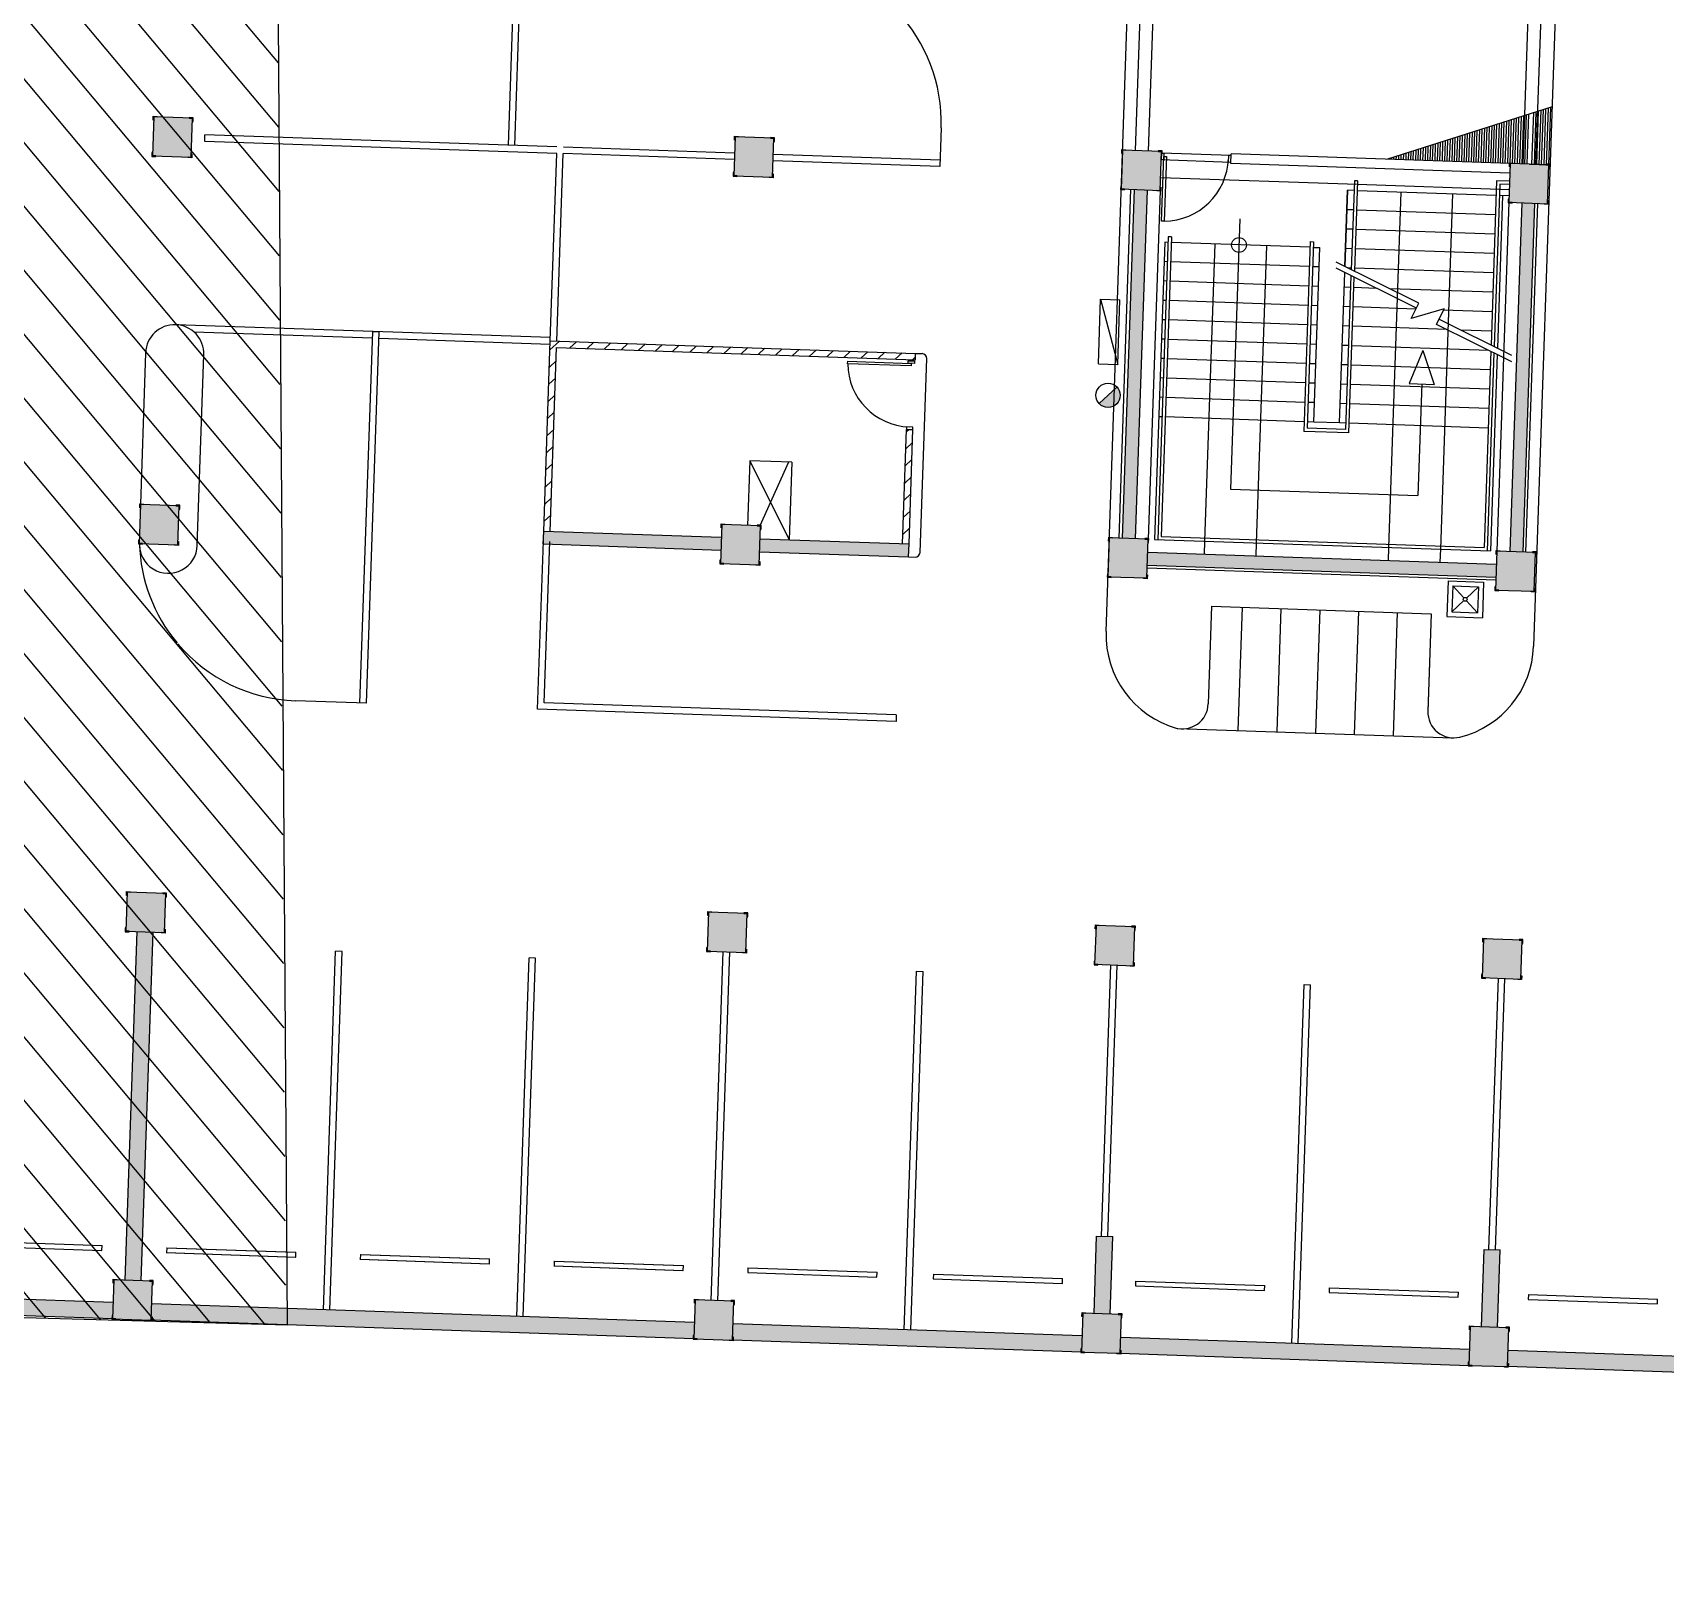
# Model space of a CAD drawing. Extents: x -28 to 131, y -33 to 63.
# Drawn here: x 76.76 to 102.03, y 1.25 to 24.97 of the extents above; entities that cross this region are included whole.
import ezdxf

# ---------------------------------------------------------------- set-up
doc = ezdxf.new("R2010")
doc.units = 0
doc.header["$LTSCALE"] = 10
doc.layers.add('arq-hatch existente', color=1, linetype='Continuous')
doc.layers.add('arq-proyeccion edificios anexos', color=8, linetype='Continuous')

# ---------------------------------------------------------------- blocks, each defined once
blk = doc.blocks.new('Torre Sur Sótano')
for points in [[(8.958, -16.667), (8.359, -16.647), (8.338, -17.246), (8.938, -17.267)], [(17.953, -16.976), (17.353, -16.956), (17.333, -17.555), (17.932, -17.576)], [(23.949, -17.182), (23.35, -17.162), (23.329, -17.761), (23.929, -17.782)], [(29.946, -17.388), (29.346, -17.367), (29.326, -17.967), (29.925, -17.988)], [(23.313, -20.958, 0.198912), (23.262, -20.824), (22.988, -21.08, 0.668179)], [(8.752, -22.664), (8.153, -22.643), (8.132, -23.243), (8.732, -23.263)], [(17.747, -22.973), (17.147, -22.952), (17.127, -23.552), (17.726, -23.572)], [(23.743, -23.179), (23.144, -23.158), (23.123, -23.758), (23.723, -23.778)], [(29.74, -23.385), (29.14, -23.364), (29.12, -23.964), (29.719, -23.984)], [(8.546, -28.66), (7.947, -28.64), (7.926, -29.239), (8.526, -29.26)], [(17.541, -28.969), (16.941, -28.949), (16.921, -29.548), (17.52, -29.569)], [(23.537, -29.175), (22.938, -29.154), (22.917, -29.754), (23.517, -29.775)], [(29.534, -29.381), (28.934, -29.36), (28.914, -29.96), (29.513, -29.981)], [(7.729, -34.986), (-0.741, -34.695), (-0.75, -34.945), (7.72, -35.236)], [(8.34, -34.657), (7.741, -34.636), (7.72, -35.236), (8.32, -35.256)], [(17.335, -34.966), (16.735, -34.945), (16.715, -35.545), (17.314, -35.565)], [(23.332, -35.172), (22.732, -35.151), (22.711, -35.751), (23.311, -35.771)], [(29.328, -35.377), (28.728, -35.357), (28.708, -35.957), (29.307, -35.977)]]:
    blk.add_hatch(color=256).paths.add_polyline_path(points)
h = blk.add_hatch(color=256)
h.paths.add_polyline_path([(23.629, -17.772), (23.529, -17.768), (23.344, -23.165), (23.444, -23.168)])
h.paths.add_polyline_path([(23.444, -23.168), (23.544, -23.172), (23.729, -17.775), (23.629, -17.772)])
h.paths.add_polyline_path([(29.13, -23.664), (29.133, -23.564), (23.737, -23.378), (23.733, -23.478)])
h.paths.add_polyline_path([(23.733, -23.478), (23.73, -23.578), (29.127, -23.764), (29.13, -23.664)])
h.paths.add_polyline_path([(29.44, -23.374), (29.54, -23.378), (29.725, -17.981), (29.625, -17.977)])
h.paths.add_polyline_path([(29.34, -23.371), (29.44, -23.374), (29.625, -17.977), (29.525, -17.974)])
h = blk.add_hatch(color=256)
h.paths.add_polyline_path([(17.134, -23.352), (17.137, -23.252), (14.389, -23.158), (14.385, -23.257)])
h.paths.add_polyline_path([(17.137, -23.252), (17.14, -23.152), (14.392, -23.058), (14.389, -23.158)])
h.paths.add_polyline_path([(17.737, -23.272), (17.733, -23.372), (20.039, -23.452), (20.042, -23.352)])
h.paths.add_polyline_path([(20.042, -23.352), (20.046, -23.252), (17.74, -23.173), (17.737, -23.272)])
h = blk.add_hatch(color=256)
h.paths.add_polyline_path([(8.226, -29.25), (8.101, -29.245), (7.916, -34.642), (8.041, -34.646)])
h.paths.add_polyline_path([(8.351, -29.254), (8.226, -29.25), (8.041, -34.646), (8.165, -34.651)])
h.paths.add_polyline_path([(16.723, -35.295), (8.328, -35.006), (8.32, -35.256), (16.715, -35.545)])
h.paths.add_polyline_path([(22.72, -35.501), (17.323, -35.315), (17.314, -35.565), (22.711, -35.751)])
h.paths.add_polyline_path([(28.716, -35.707), (23.32, -35.521), (23.311, -35.771), (28.708, -35.957)])
h = blk.add_hatch(color=256)
h.paths.add_polyline_path([(23.073, -33.962), (22.948, -33.958), (22.907, -35.157), (23.032, -35.161)])
h.paths.add_polyline_path([(23.198, -33.966), (23.073, -33.962), (23.032, -35.161), (23.157, -35.166)])
h = blk.add_hatch(color=256)
h.paths.add_polyline_path([(29.069, -34.168), (28.944, -34.164), (28.903, -35.363), (29.028, -35.367)])
h.paths.add_polyline_path([(29.194, -34.172), (29.069, -34.168), (29.028, -35.367), (29.153, -35.371)])
h = blk.add_hatch(color=256)
h.paths.add_polyline_path([(37.711, -36.016), (29.316, -35.727), (29.307, -35.977), (37.702, -36.265)])
h.paths.add_polyline_path([(46.706, -36.325), (38.311, -36.036), (38.302, -36.286), (46.697, -36.574)])
for p, q in [((23.094, -24.607), (23.628, -9.066)), ((30.242, -9.294), (29.709, -24.834)), ((13.846, -17.085), (13.945, -14.187)), ((13.946, -17.089), (14.045, -14.19)), ((23.55, -17.168), (23.639, -14.57)), ((23.749, -17.175), (23.839, -14.577)), ((29.546, -17.374), (29.635, -14.776)), ((29.746, -17.381), (29.835, -14.783)), ((29.995, -16.489), (27.447, -17.302)), ((29.421, -17.37), (29.445, -16.665)), ((29.459, -17.371), (29.483, -16.653)), ((29.496, -17.373), (29.521, -16.641)), ((29.534, -17.374), (29.559, -16.628)), ((29.571, -17.375), (29.597, -16.616)), ((29.609, -17.377), (29.635, -16.604)), ((29.683, -17.379), (29.711, -16.58)), ((29.721, -17.38), (29.749, -16.568)), ((29.758, -17.382), (29.787, -16.556)), ((29.796, -17.383), (29.825, -16.544)), ((29.833, -17.384), (29.863, -16.532)), ((29.871, -17.386), (29.901, -16.519)), ((29.908, -17.387), (29.939, -16.507)), ((29.946, -17.388), (29.976, -16.495)), ((9.146, -17.024), (9.149, -16.924)), ((14.596, -17.111), (9.149, -16.924)), ((20.542, -16.815), (20.521, -17.415)), ((28.634, -17.343), (28.649, -16.919)), ((28.672, -17.344), (28.687, -16.907)), ((28.709, -17.346), (28.725, -16.895)), ((28.747, -17.347), (28.762, -16.883)), ((28.784, -17.348), (28.8, -16.871)), ((28.821, -17.349), (28.838, -16.858)), ((28.859, -17.351), (28.876, -16.846)), ((28.896, -17.352), (28.914, -16.834)), ((28.934, -17.353), (28.952, -16.822)), ((28.971, -17.355), (28.99, -16.81)), ((29.009, -17.356), (29.028, -16.798)), ((29.046, -17.357), (29.066, -16.786)), ((29.084, -17.358), (29.104, -16.774)), ((29.121, -17.36), (29.142, -16.762)), ((29.159, -17.361), (29.18, -16.749)), ((29.196, -17.362), (29.218, -16.737)), ((29.234, -17.364), (29.256, -16.725)), ((29.271, -17.365), (29.294, -16.713)), ((29.309, -17.366), (29.332, -16.701)), ((29.346, -17.367), (29.369, -16.689)), ((29.384, -17.369), (29.407, -16.677)), ((14.593, -17.211), (9.146, -17.024)), ((17.345, -17.205), (14.696, -17.115)), ((27.847, -17.316), (27.852, -17.173)), ((27.885, -17.317), (27.89, -17.161)), ((27.922, -17.319), (27.928, -17.149)), ((27.959, -17.32), (27.966, -17.137)), ((27.997, -17.321), (28.004, -17.125)), ((28.034, -17.322), (28.042, -17.113)), ((28.072, -17.324), (28.08, -17.101)), ((28.109, -17.325), (28.118, -17.088)), ((28.147, -17.326), (28.155, -17.076)), ((28.184, -17.328), (28.193, -17.064)), ((28.222, -17.329), (28.231, -17.052)), ((28.259, -17.33), (28.269, -17.04)), ((28.297, -17.331), (28.307, -17.028)), ((28.334, -17.333), (28.345, -17.016)), ((28.372, -17.334), (28.383, -17.004)), ((28.409, -17.335), (28.421, -16.992)), ((28.447, -17.337), (28.459, -16.979)), ((28.484, -17.338), (28.497, -16.967)), ((28.522, -17.339), (28.535, -16.955)), ((28.559, -17.34), (28.573, -16.943)), ((28.597, -17.342), (28.611, -16.931)), ((14.493, -20.109), (14.593, -17.211)), ((14.593, -20.113), (14.693, -17.214)), ((17.341, -17.305), (14.693, -17.214)), ((20.521, -17.415), (17.941, -17.326)), ((20.525, -17.315), (17.944, -17.226)), ((25.024, -17.369), (25.029, -17.219)), ((29.341, -17.517), (25.024, -17.369)), ((29.346, -17.367), (25.029, -17.219)), ((27.472, -17.303), (27.473, -17.294)), ((27.51, -17.304), (27.511, -17.282)), ((27.547, -17.306), (27.548, -17.27)), ((27.585, -17.307), (27.586, -17.258)), ((27.622, -17.308), (27.624, -17.246)), ((27.66, -17.31), (27.662, -17.234)), ((27.697, -17.311), (27.7, -17.222)), ((27.735, -17.312), (27.738, -17.209)), ((27.772, -17.313), (27.776, -17.197)), ((27.81, -17.315), (27.814, -17.185)), ((29.646, -17.378), (29.946, -17.388)), ((23.936, -17.582), (26.984, -17.687)), ((26.936, -17.635), (26.888, -19.009)), ((26.986, -17.637), (26.936, -17.635)), ((26.986, -17.637), (26.938, -19.033)), ((29.137, -17.635), (29.05, -20.175)), ((29.337, -17.642), (29.137, -17.635)), ((23.529, -17.77), (23.344, -23.163)), ((23.729, -17.777), (23.544, -23.17)), ((23.929, -17.782), (23.743, -23.179)), ((26.83, -17.781), (26.79, -18.96)), ((26.79, -18.96), (26.83, -17.781)), ((26.93, -17.785), (26.83, -17.781)), ((29.129, -17.86), (26.98, -17.787)), ((26.984, -17.687), (29.332, -17.767)), ((27.655, -17.81), (27.466, -23.306)), ((28.455, -17.837), (28.266, -23.334)), ((29.185, -17.687), (29.099, -20.199)), ((29.229, -17.864), (29.148, -20.223)), ((29.329, -17.867), (29.179, -17.862)), ((29.335, -17.692), (29.185, -17.687)), ((26.92, -18.085), (26.82, -18.081)), ((29.119, -18.16), (26.97, -18.086)), ((29.326, -17.967), (29.14, -23.364)), ((29.525, -17.976), (29.34, -23.369)), ((29.725, -17.983), (29.54, -23.376)), ((25.164, -18.222), (25.021, -22.404)), ((26.91, -18.384), (26.81, -18.381)), ((29.109, -18.46), (26.96, -18.386)), ((24.001, -18.585), (23.843, -23.182)), ((24.054, -18.5), (23.893, -23.183)), ((24.104, -18.501), (23.945, -23.135)), ((24.051, -18.586), (24.001, -18.585)), ((24.104, -18.501), (24.054, -18.5)), ((26.25, -18.662), (24.101, -18.588)), ((24.776, -18.611), (24.618, -23.208)), ((25.575, -18.639), (25.417, -23.236)), ((26.253, -18.575), (26.152, -21.51)), ((26.303, -18.577), (26.204, -21.462)), ((26.253, -18.575), (26.303, -18.577)), ((26.3, -18.664), (26.4, -18.667)), ((26.307, -21.366), (26.4, -18.667)), ((26.9, -18.684), (26.8, -18.681)), ((29.098, -18.76), (26.95, -18.686)), ((24.041, -18.886), (23.991, -18.885)), ((26.24, -18.962), (24.091, -18.888)), ((27.934, -19.527), (26.656, -18.894)), ((24.031, -19.186), (23.981, -19.184)), ((26.229, -19.262), (24.081, -19.188)), ((26.39, -18.967), (26.29, -18.964)), ((27.896, -19.603), (26.653, -18.988)), ((26.707, -21.379), (26.787, -19.054)), ((26.803, -21.483), (26.885, -19.103)), ((26.889, -18.984), (26.834, -18.982)), ((26.852, -21.534), (26.934, -19.127)), ((29.088, -19.06), (26.939, -18.986)), ((26.379, -19.267), (26.279, -19.263)), ((26.879, -19.284), (26.779, -19.281)), ((27.278, -19.298), (26.929, -19.286)), ((29.078, -19.359), (27.486, -19.305)), ((22.975, -20.465), (23.009, -19.465)), ((23.009, -19.465), (23.309, -19.476)), ((23.009, -19.465), (23.275, -20.475)), ((23.275, -20.475), (23.309, -19.476)), ((24.02, -19.486), (23.97, -19.484)), ((26.219, -19.561), (24.07, -19.488)), ((26.369, -19.567), (26.269, -19.563)), ((26.869, -19.584), (26.769, -19.58)), ((27.888, -19.619), (26.919, -19.585)), ((27.817, -19.763), (27.934, -19.527)), ((28.324, -19.617), (27.817, -19.763)), ((28.205, -19.856), (28.324, -19.617)), ((29.067, -19.659), (28.316, -19.633)), ((14.495, -20.059), (8.698, -19.86)), ((24.01, -19.786), (23.96, -19.784)), ((26.209, -19.861), (24.06, -19.787)), ((26.359, -19.866), (26.259, -19.863)), ((26.858, -19.884), (26.758, -19.88)), ((28.366, -19.935), (26.908, -19.885)), ((29.371, -20.433), (28.205, -19.856)), ((29.374, -20.335), (28.245, -19.776)), ((29.057, -19.959), (28.581, -19.943)), ((8.977, -19.97), (11.743, -20.065)), ((11.549, -25.712), (11.747, -19.965)), ((11.649, -25.715), (11.847, -19.968)), ((11.747, -19.965), (11.847, -19.968)), ((11.843, -20.068), (14.492, -20.159)), ((14.392, -23.058), (14.493, -20.109)), ((14.488, -20.251), (14.635, -20.114)), ((14.493, -20.109), (20.147, -20.303)), ((14.797, -20.22), (14.9, -20.123)), ((15.062, -20.229), (15.165, -20.132)), ((15.327, -20.238), (15.43, -20.141)), ((15.592, -20.247), (15.695, -20.151)), ((15.857, -20.256), (15.96, -20.16)), ((16.122, -20.265), (16.225, -20.169)), ((16.387, -20.274), (16.49, -20.178)), ((16.652, -20.284), (16.755, -20.187)), ((16.917, -20.293), (17.02, -20.196)), ((17.182, -20.302), (17.285, -20.205)), ((24, -20.086), (23.95, -20.084)), ((26.198, -20.161), (24.05, -20.087)), ((26.348, -20.166), (26.248, -20.163)), ((26.848, -20.183), (26.748, -20.18)), ((29.017, -20.258), (26.898, -20.185)), ((8.232, -20.295), (8.141, -22.943)), ((9.031, -23.274), (9.133, -20.326)), ((14.479, -20.516), (14.583, -20.42)), ((14.492, -23.061), (14.59, -20.213)), ((14.59, -20.213), (20.143, -20.403)), ((17.447, -20.311), (17.541, -20.223)), ((17.541, -20.223), (17.551, -20.214)), ((17.712, -20.32), (17.816, -20.223)), ((17.977, -20.329), (18.081, -20.233)), ((18.242, -20.338), (18.346, -20.242)), ((18.507, -20.347), (18.611, -20.251)), ((18.772, -20.356), (18.876, -20.26)), ((19.037, -20.365), (19.141, -20.269)), ((19.094, -20.464), (19.096, -20.425)), ((19.096, -20.425), (20.079, -20.458)), ((19.302, -20.375), (19.406, -20.278)), ((19.567, -20.384), (19.671, -20.287)), ((19.832, -20.393), (19.936, -20.296)), ((20.029, -20.457), (20.031, -20.417)), ((20.128, -20.46), (20.029, -20.457)), ((20.031, -20.417), (20.129, -20.421)), ((20.079, -20.458), (20.077, -20.498)), ((20.097, -20.402), (20.145, -20.357)), ((20.129, -20.421), (20.128, -20.46)), ((20.143, -20.403), (20.147, -20.303)), ((20.147, -20.303), (20.247, -20.307)), ((20.216, -23.383), (20.319, -20.384)), ((23.989, -20.385), (23.939, -20.384)), ((26.188, -20.461), (24.039, -20.387)), ((26.338, -20.466), (26.238, -20.463)), ((27.996, -20.257), (27.785, -20.77)), ((27.996, -20.257), (28.172, -20.784)), ((29.046, -20.272), (28.942, -23.307)), ((29.095, -20.297), (28.99, -23.358)), ((29.145, -20.321), (29.04, -23.36)), ((14.47, -20.781), (14.574, -20.685)), ((20.077, -20.498), (19.094, -20.464)), ((22.975, -20.465), (23.275, -20.475)), ((23.979, -20.685), (23.929, -20.684)), ((26.178, -20.761), (24.029, -20.687)), ((26.838, -20.483), (26.738, -20.48)), ((29.036, -20.559), (26.888, -20.485)), ((14.461, -21.046), (14.565, -20.95)), ((22.988, -21.08), (23.262, -20.824)), ((26.328, -20.766), (26.228, -20.762)), ((26.827, -20.783), (26.728, -20.78)), ((29.026, -20.859), (26.877, -20.785)), ((27.785, -20.77), (28.172, -20.784)), ((27.978, -20.777), (27.919, -22.504)), ((14.452, -21.311), (14.555, -21.215)), ((23.969, -20.985), (23.919, -20.983)), ((26.168, -21.061), (24.019, -20.987)), ((26.317, -21.066), (26.218, -21.062)), ((26.817, -21.083), (26.717, -21.079)), ((29.016, -21.158), (26.867, -21.085)), ((20.005, -21.44), (20.004, -21.479)), ((20.103, -21.443), (20.005, -21.44)), ((20.102, -21.483), (20.103, -21.443)), ((23.959, -21.285), (23.909, -21.283)), ((26.157, -21.36), (24.009, -21.287)), ((26.803, -21.483), (26.204, -21.462)), ((26.307, -21.366), (26.207, -21.362)), ((26.707, -21.379), (26.307, -21.366)), ((26.807, -21.383), (26.707, -21.379)), ((29.006, -21.458), (26.857, -21.384)), ((14.443, -21.576), (14.546, -21.48)), ((19.946, -23.248), (20.006, -21.479)), ((19.996, -21.779), (20.099, -21.682)), ((20.004, -21.479), (20.102, -21.483)), ((20.005, -21.514), (20.041, -21.481)), ((20.006, -21.479), (20.106, -21.483)), ((20.046, -23.252), (20.106, -21.483)), ((26.852, -21.534), (26.152, -21.51)), ((14.434, -21.841), (14.537, -21.745)), ((17.581, -21.966), (17.547, -22.966)), ((17.581, -21.966), (18.19, -23.188)), ((18.231, -21.989), (17.581, -21.966)), ((19.987, -22.044), (20.09, -21.947)), ((14.425, -22.106), (14.528, -22.01)), ((18.181, -21.987), (17.738, -22.972)), ((18.231, -21.989), (18.19, -23.188)), ((19.978, -22.309), (20.081, -22.212)), ((14.416, -22.371), (14.519, -22.275)), ((19.969, -22.574), (20.072, -22.477)), ((25.021, -22.404), (27.919, -22.504)), ((14.407, -22.636), (14.51, -22.54)), ((14.397, -22.901), (14.501, -22.805)), ((19.96, -22.839), (20.063, -22.742)), ((14.298, -25.806), (14.387, -23.207)), ((14.385, -23.257), (14.392, -23.058)), ((17.14, -23.152), (14.392, -23.058)), ((14.401, -25.709), (14.487, -23.211)), ((17.74, -23.173), (20.046, -23.252)), ((19.951, -23.104), (20.054, -23.007)), ((23.843, -23.182), (29.04, -23.36)), ((23.945, -23.135), (28.942, -23.307)), ((24.618, -23.208), (24.611, -23.409)), ((25.417, -23.236), (25.411, -23.436)), ((17.134, -23.352), (14.385, -23.257)), ((17.733, -23.372), (20.039, -23.452)), ((20.039, -23.452), (20.046, -23.252)), ((20.039, -23.452), (20.139, -23.455)), ((20.064, -23.452), (20.064, -23.452)), ((23.739, -23.379), (29.131, -23.564)), ((27.466, -23.306), (27.459, -23.506)), ((28.266, -23.334), (28.259, -23.534)), ((23.732, -23.578), (29.124, -23.764)), ((28.385, -23.824), (28.366, -24.373)), ((28.385, -23.824), (28.934, -23.843)), ((28.457, -23.901), (28.443, -24.301)), ((28.63, -24.087), (28.457, -23.901)), ((28.457, -23.901), (28.857, -23.915)), ((28.671, -24.088), (28.857, -23.915)), ((28.857, -23.915), (28.843, -24.315)), ((28.934, -23.843), (28.916, -24.392)), ((29.719, -23.984), (29.719, -23.984)), ((24.727, -24.213), (24.675, -25.725)), ((24.727, -24.213), (28.125, -24.33)), ((25.201, -24.229), (25.135, -26.136)), ((25.8, -24.25), (25.735, -26.157)), ((28.443, -24.301), (28.629, -24.128)), ((28.843, -24.315), (28.67, -24.129)), ((26.4, -24.27), (26.334, -26.178)), ((27, -24.291), (26.934, -26.198)), ((27.599, -24.312), (27.534, -26.219)), ((28.125, -24.33), (28.073, -25.837)), ((28.125, -24.33), (28.073, -25.842)), ((28.366, -24.373), (28.916, -24.392)), ((28.443, -24.301), (28.843, -24.315)), ((11.649, -25.715), (10.55, -25.677)), ((19.848, -25.897), (14.401, -25.709)), ((19.844, -25.996), (14.298, -25.806)), ((19.848, -25.897), (19.844, -25.996)), ((24.192, -26.104), (28.459, -26.251)), ((7.916, -34.642), (8.101, -29.245)), ((8.165, -34.651), (8.351, -29.254)), ((10.982, -35.098), (11.172, -29.551)), ((11.082, -35.101), (11.272, -29.554)), ((11.272, -29.554), (11.172, -29.551)), ((16.985, -34.954), (17.171, -29.557)), ((13.975, -35.2), (14.166, -29.654)), ((14.075, -35.204), (14.265, -29.657)), ((14.265, -29.657), (14.166, -29.654)), ((17.085, -34.957), (17.271, -29.56)), ((23.023, -33.96), (23.167, -29.763)), ((23.123, -33.964), (23.267, -29.766)), ((19.971, -35.406), (20.162, -29.86)), ((20.071, -35.41), (20.262, -29.863)), ((20.162, -29.86), (20.262, -29.863)), ((29.019, -34.166), (29.164, -29.969)), ((29.119, -34.17), (29.263, -29.972)), ((25.968, -35.612), (26.158, -30.066)), ((26.068, -35.616), (26.258, -30.069)), ((26.158, -30.066), (26.258, -30.069)), ((5.56, -34.036), (7.559, -34.105)), ((7.556, -34.179), (7.559, -34.105)), ((22.907, -35.157), (22.948, -33.958)), ((22.907, -35.157), (22.948, -33.958)), ((22.948, -33.958), (23.198, -33.966)), ((22.948, -33.958), (23.198, -33.966)), ((23.157, -35.166), (23.198, -33.966)), ((23.157, -35.166), (23.198, -33.966)), ((5.557, -34.111), (7.556, -34.179)), ((8.551, -34.214), (10.549, -34.282)), ((8.553, -34.139), (10.552, -34.207)), ((8.558, -34.139), (8.556, -34.214)), ((8.556, -34.214), (10.555, -34.282)), ((8.558, -34.139), (10.557, -34.208)), ((10.555, -34.282), (10.557, -34.208)), ((11.549, -34.317), (13.548, -34.385)), ((11.551, -34.242), (13.55, -34.31)), ((11.557, -34.242), (11.554, -34.317)), ((11.554, -34.317), (13.553, -34.385)), ((11.557, -34.242), (13.555, -34.31)), ((13.553, -34.385), (13.555, -34.31)), ((14.55, -34.345), (16.549, -34.413)), ((14.555, -34.345), (14.552, -34.42)), ((14.555, -34.345), (16.554, -34.413)), ((28.903, -35.363), (28.944, -34.164)), ((28.944, -34.164), (29.194, -34.172)), ((29.153, -35.371), (29.194, -34.172)), ((14.547, -34.42), (16.546, -34.488)), ((14.552, -34.42), (16.551, -34.488)), ((16.551, -34.488), (16.554, -34.413)), ((17.553, -34.448), (17.55, -34.523)), ((17.55, -34.523), (19.549, -34.591)), ((17.553, -34.448), (19.552, -34.516)), ((19.549, -34.591), (19.552, -34.516)), ((20.421, -34.546), (20.418, -34.621)), ((20.421, -34.546), (22.42, -34.615)), ((7.729, -34.986), (-0.741, -34.695)), ((20.418, -34.621), (22.417, -34.69)), ((22.417, -34.69), (22.42, -34.615)), ((23.549, -34.654), (23.547, -34.729)), ((23.547, -34.729), (25.546, -34.797)), ((23.549, -34.654), (25.548, -34.722)), ((25.546, -34.797), (25.548, -34.722)), ((26.548, -34.757), (26.545, -34.832)), ((26.545, -34.832), (28.544, -34.9)), ((26.548, -34.757), (28.546, -34.825)), ((28.544, -34.9), (28.546, -34.825)), ((29.629, -34.863), (29.626, -34.937)), ((29.629, -34.863), (31.628, -34.931)), ((7.72, -35.236), (-0.75, -34.945)), ((16.723, -35.295), (8.328, -35.006)), ((29.626, -34.937), (31.625, -35.006)), ((31.625, -35.006), (31.628, -34.931)), ((16.715, -35.545), (8.32, -35.256)), ((22.72, -35.501), (17.323, -35.315)), ((22.711, -35.751), (17.314, -35.565)), ((23.32, -35.521), (28.716, -35.707)), ((23.311, -35.771), (28.708, -35.957)), ((37.711, -36.016), (29.316, -35.727)), ((37.702, -36.265), (29.307, -35.977))]:
    blk.add_line(p, q)
at = {"ltscale": 0.025}
for p, q in [((23.294, -23.163), (23.479, -17.768)), ((29.59, -23.379), (29.775, -17.985)), ((29.125, -23.814), (23.73, -23.628))]:
    blk.add_line(p, q, dxfattribs=at)
for points in [[(8.958, -16.667), (8.359, -16.647), (8.338, -17.246), (8.938, -17.267)], [(8.409, -16.648), (8.359, -16.647), (8.357, -16.697), (8.347, -16.696), (8.349, -16.636), (8.409, -16.638)], [(8.908, -16.666), (8.958, -16.667), (8.956, -16.717), (8.966, -16.718), (8.969, -16.658), (8.909, -16.656)], [(17.953, -16.976), (17.353, -16.956), (17.333, -17.555), (17.932, -17.576)], [(17.403, -16.957), (17.353, -16.956), (17.352, -17.006), (17.342, -17.005), (17.344, -16.945), (17.404, -16.947)], [(17.903, -16.974), (17.953, -16.976), (17.951, -17.026), (17.961, -17.027), (17.963, -16.967), (17.903, -16.964)], [(23.949, -17.182), (23.35, -17.162), (23.329, -17.761), (23.929, -17.782)], [(23.4, -17.163), (23.35, -17.162), (23.348, -17.212), (23.338, -17.211), (23.34, -17.151), (23.4, -17.153)], [(23.899, -17.18), (23.949, -17.182), (23.948, -17.232), (23.958, -17.232), (23.96, -17.173), (23.9, -17.17)], [(8.388, -17.248), (8.338, -17.246), (8.34, -17.196), (8.33, -17.196), (8.328, -17.256), (8.388, -17.258)], [(8.888, -17.265), (8.938, -17.267), (8.939, -17.217), (8.949, -17.217), (8.947, -17.277), (8.887, -17.275)], [(23.949, -17.207), (23.988, -17.209), (23.985, -17.308), (23.945, -17.307)], [(23.945, -17.307), (25.024, -17.344), (25.028, -17.244), (23.949, -17.207)], [(23.987, -17.258), (24.027, -17.26), (23.993, -18.259), (23.952, -18.258)], [(25.028, -17.244), (24.988, -17.243), (24.984, -17.343), (25.024, -17.344)], [(29.946, -17.388), (29.346, -17.367), (29.326, -17.967), (29.925, -17.988)], [(29.396, -17.369), (29.346, -17.367), (29.344, -17.417), (29.334, -17.417), (29.337, -17.357), (29.396, -17.359)], [(29.896, -17.386), (29.946, -17.388), (29.944, -17.438), (29.954, -17.438), (29.956, -17.378), (29.896, -17.376)], [(17.383, -17.557), (17.333, -17.555), (17.334, -17.505), (17.324, -17.505), (17.322, -17.565), (17.382, -17.567)], [(17.882, -17.574), (17.932, -17.576), (17.934, -17.526), (17.944, -17.526), (17.942, -17.586), (17.882, -17.584)], [(23.379, -17.763), (23.329, -17.761), (23.331, -17.711), (23.321, -17.711), (23.319, -17.771), (23.379, -17.773)], [(23.879, -17.78), (23.929, -17.782), (23.93, -17.732), (23.94, -17.732), (23.938, -17.792), (23.878, -17.79)], [(29.376, -17.969), (29.326, -17.967), (29.327, -17.917), (29.317, -17.917), (29.315, -17.977), (29.375, -17.979)], [(29.875, -17.986), (29.925, -17.988), (29.927, -17.938), (29.937, -17.938), (29.935, -17.998), (29.875, -17.996)], [(8.752, -22.664), (8.153, -22.643), (8.132, -23.243), (8.732, -23.263)], [(8.203, -22.645), (8.153, -22.643), (8.151, -22.693), (8.141, -22.693), (8.143, -22.633), (8.203, -22.635)], [(8.702, -22.662), (8.752, -22.664), (8.751, -22.714), (8.761, -22.714), (8.763, -22.654), (8.703, -22.652)], [(17.747, -22.973), (17.147, -22.952), (17.127, -23.552), (17.726, -23.572)], [(17.197, -22.954), (17.147, -22.952), (17.146, -23.002), (17.136, -23.002), (17.138, -22.942), (17.198, -22.944)], [(17.697, -22.971), (17.747, -22.973), (17.745, -23.023), (17.755, -23.023), (17.757, -22.963), (17.697, -22.961)], [(8.182, -23.245), (8.132, -23.243), (8.134, -23.193), (8.124, -23.193), (8.122, -23.252), (8.182, -23.255)], [(8.682, -23.262), (8.732, -23.263), (8.733, -23.213), (8.743, -23.214), (8.741, -23.274), (8.681, -23.272)], [(23.743, -23.179), (23.144, -23.158), (23.123, -23.758), (23.723, -23.778)], [(23.194, -23.16), (23.144, -23.158), (23.142, -23.208), (23.132, -23.208), (23.134, -23.148), (23.194, -23.15)], [(23.693, -23.177), (23.743, -23.179), (23.742, -23.229), (23.752, -23.229), (23.754, -23.169), (23.694, -23.167)], [(29.74, -23.385), (29.14, -23.364), (29.12, -23.964), (29.719, -23.984)], [(29.19, -23.366), (29.14, -23.364), (29.139, -23.414), (29.129, -23.414), (29.131, -23.354), (29.191, -23.356)], [(29.69, -23.383), (29.74, -23.385), (29.738, -23.435), (29.748, -23.435), (29.75, -23.375), (29.69, -23.373)], [(17.177, -23.553), (17.127, -23.552), (17.128, -23.502), (17.118, -23.501), (17.116, -23.561), (17.176, -23.563)], [(17.676, -23.571), (17.726, -23.572), (17.728, -23.522), (17.738, -23.523), (17.736, -23.583), (17.676, -23.581)], [(23.173, -23.759), (23.123, -23.758), (23.125, -23.708), (23.115, -23.707), (23.113, -23.767), (23.173, -23.769)], [(23.673, -23.777), (23.723, -23.778), (23.725, -23.728), (23.735, -23.729), (23.732, -23.789), (23.673, -23.787)], [(29.17, -23.965), (29.12, -23.964), (29.121, -23.914), (29.111, -23.913), (29.109, -23.973), (29.169, -23.975)], [(29.669, -23.982), (29.719, -23.984), (29.721, -23.934), (29.731, -23.935), (29.729, -23.995), (29.669, -23.992)], [(8.546, -28.66), (7.947, -28.64), (7.926, -29.239), (8.526, -29.26)], [(7.997, -28.641), (7.947, -28.64), (7.945, -28.69), (7.935, -28.689), (7.937, -28.629), (7.997, -28.631)], [(8.496, -28.659), (8.546, -28.66), (8.545, -28.71), (8.555, -28.711), (8.557, -28.651), (8.497, -28.649)], [(17.541, -28.969), (16.941, -28.949), (16.921, -29.548), (17.52, -29.569)], [(16.991, -28.95), (16.941, -28.949), (16.94, -28.999), (16.93, -28.998), (16.932, -28.938), (16.992, -28.94)], [(17.491, -28.967), (17.541, -28.969), (17.539, -29.019), (17.549, -29.019), (17.551, -28.959), (17.491, -28.957)], [(7.976, -29.241), (7.926, -29.239), (7.928, -29.189), (7.918, -29.189), (7.916, -29.249), (7.976, -29.251)], [(8.476, -29.258), (8.526, -29.26), (8.527, -29.21), (8.537, -29.21), (8.535, -29.27), (8.475, -29.268)], [(23.537, -29.175), (22.938, -29.154), (22.917, -29.754), (23.517, -29.775)], [(22.988, -29.156), (22.938, -29.154), (22.936, -29.204), (22.926, -29.204), (22.928, -29.144), (22.988, -29.146)], [(23.488, -29.173), (23.537, -29.175), (23.536, -29.225), (23.546, -29.225), (23.548, -29.165), (23.488, -29.163)], [(16.971, -29.55), (16.921, -29.548), (16.922, -29.498), (16.912, -29.498), (16.91, -29.558), (16.97, -29.56)], [(17.47, -29.567), (17.52, -29.569), (17.522, -29.519), (17.532, -29.519), (17.53, -29.579), (17.47, -29.577)], [(29.534, -29.381), (28.934, -29.36), (28.914, -29.96), (29.513, -29.981)], [(28.984, -29.362), (28.934, -29.36), (28.933, -29.41), (28.923, -29.41), (28.925, -29.35), (28.985, -29.352)], [(29.484, -29.379), (29.534, -29.381), (29.532, -29.431), (29.542, -29.431), (29.544, -29.371), (29.484, -29.369)], [(22.967, -29.756), (22.917, -29.754), (22.919, -29.704), (22.909, -29.704), (22.907, -29.764), (22.967, -29.766)], [(23.467, -29.773), (23.517, -29.775), (23.519, -29.725), (23.529, -29.725), (23.527, -29.785), (23.467, -29.783)], [(28.964, -29.962), (28.914, -29.96), (28.915, -29.91), (28.905, -29.91), (28.903, -29.97), (28.963, -29.972)], [(29.463, -29.979), (29.513, -29.981), (29.515, -29.931), (29.525, -29.931), (29.523, -29.991), (29.463, -29.989)], [(8.34, -34.657), (7.741, -34.636), (7.72, -35.236), (8.32, -35.256)], [(7.791, -34.638), (7.741, -34.636), (7.739, -34.686), (7.729, -34.686), (7.731, -34.626), (7.791, -34.628)], [(8.29, -34.655), (8.34, -34.657), (8.339, -34.707), (8.349, -34.707), (8.351, -34.647), (8.291, -34.645)], [(17.335, -34.966), (16.735, -34.945), (16.715, -35.545), (17.314, -35.565)], [(16.785, -34.947), (16.735, -34.945), (16.734, -34.995), (16.724, -34.995), (16.726, -34.935), (16.786, -34.937)], [(17.285, -34.964), (17.335, -34.966), (17.333, -35.016), (17.343, -35.016), (17.345, -34.956), (17.285, -34.954)], [(7.77, -35.237), (7.72, -35.236), (7.722, -35.186), (7.712, -35.185), (7.71, -35.245), (7.77, -35.247)], [(8.27, -35.255), (8.32, -35.256), (8.321, -35.206), (8.331, -35.207), (8.329, -35.267), (8.269, -35.265)], [(23.332, -35.172), (22.732, -35.151), (22.711, -35.751), (23.311, -35.771)], [(22.782, -35.153), (22.732, -35.151), (22.73, -35.201), (22.72, -35.201), (22.722, -35.141), (22.782, -35.143)], [(23.282, -35.17), (23.332, -35.172), (23.33, -35.222), (23.34, -35.222), (23.342, -35.162), (23.282, -35.16)], [(29.328, -35.377), (28.728, -35.357), (28.708, -35.957), (29.307, -35.977)], [(28.778, -35.359), (28.728, -35.357), (28.727, -35.407), (28.717, -35.407), (28.719, -35.347), (28.779, -35.349)], [(29.278, -35.376), (29.328, -35.377), (29.326, -35.427), (29.336, -35.428), (29.338, -35.368), (29.278, -35.366)], [(16.765, -35.546), (16.715, -35.545), (16.717, -35.495), (16.707, -35.494), (16.704, -35.554), (16.764, -35.556)], [(17.265, -35.564), (17.314, -35.565), (17.316, -35.515), (17.326, -35.516), (17.324, -35.576), (17.264, -35.574)], [(22.761, -35.752), (22.711, -35.751), (22.713, -35.701), (22.703, -35.7), (22.701, -35.76), (22.761, -35.762)], [(23.261, -35.769), (23.311, -35.771), (23.313, -35.721), (23.323, -35.722), (23.321, -35.782), (23.261, -35.779)], [(28.758, -35.958), (28.708, -35.957), (28.709, -35.907), (28.699, -35.906), (28.697, -35.966), (28.757, -35.968)], [(29.257, -35.975), (29.307, -35.977), (29.309, -35.927), (29.319, -35.928), (29.317, -35.987), (29.257, -35.985)]]:
    blk.add_lwpolyline(points, close=True)
for centre, radius in [((25.15, -18.628), 0.115), ((23.125, -20.952), 0.188), ((28.65, -24.108), 0.029)]:
    blk.add_circle(centre, radius)
for centre, radius, start, end in [((18.043, -16.729), 2.5, 358.033, 88.033), ((23.987, -17.258), 1, 270.3333, 358.033), ((8.682, -20.311), 0.451, 358.033, 178.033), ((20.244, -20.382), 0.075, 358.033, 88.033), ((20.079, -20.458), 0.983, 180.3333, 268.033), ((8.584, -23.258), 0.448, 178.033, 358.033), ((10.636, -23.179), 2.5, 181.4728, 219.8815), ((20.141, -23.38), 0.075, 268.033, 358.033), ((24.593, -24.659), 1.5, 178.033, 254.4915), ((10.636, -23.179), 2.5, 220.3557, 268.033), ((28.21, -24.783), 1.5, 283.8596, 358.033), ((24.275, -25.712), 0.4, 253.1893, 358.033), ((28.473, -25.851), 0.4, 178.033, 283.8596)]:
    blk.add_arc(centre, radius, start, end)

msp = doc.modelspace()

# ---------------------------------------------------------------- hatches: boundary and pattern name
at = {"layer": 'arq-hatch existente'}
h = msp.add_hatch(dxfattribs=at)
h.set_pattern_fill('LINE', color=1, scale=0.2, angle=130, style=0)
edge = h.paths.add_edge_path()
edge.add_arc((70.291, 40.616), 1.35, 358.033, 538.033)
edge.add_line((68.942, 40.663), (68.789, 36.217))
edge.add_line((68.789, 36.217), (71.487, 36.126))
edge.add_line((71.487, 36.126), (71.64, 40.57))
h.paths.add_polyline_path([(70.43, 40.311), (70.131, 40.322), (70.141, 40.621), (70.441, 40.611)], flags=16)
h.paths.add_polyline_path([(56.635, 36.427), (56.635, 25.84), (58.195, 25.84), (58.195, 20.05), (56.08, 20.055), (56.075, 18.23), (56.075, 17.4), (56.275, 17.4), (56.275, 16.85), (56.085, 16.85), (56.085, 9.4), (56.275, 9.4), (56.275, 8.85), (56.085, 8.85), (56.085, 1.25), (56.086, 1.25), (56.085, 5.672), (80.685, 4.988), (80.498, 35.622), (79.076, 35.662), (77.05, 35.669), (77.043, 35.476), (70.572, 35.698), (70.581, 35.954)])

# ---------------------------------------------------------------- linework, layer by layer
at = {"layer": 'arq-hatch existente', "color": 1}
msp.add_lwpolyline([(56.085, 5.672), (80.705, 4.988), (80.496, 35.613), (56.635, 36.427), (56.635, 25.84), (58.195, 25.84), (58.195, 20.3), (57.725, 20.3), (57.725, 20.055), (56.075, 20.055), (56.075, 17.4), (56.275, 17.4), (56.275, 16.85), (56.085, 16.85), (56.085, 9.4), (56.275, 9.4), (56.275, 8.85), (56.085, 8.85), (56.085, 5.672)], dxfattribs=at)

# ---------------------------------------------------------------- block references
at = {"layer": 'arq-proyeccion edificios anexos'}
msp.add_blockref('Torre Sur Sótano', (70.28, 40.316), dxfattribs=at)

doc.saveas('drawing.dxf')
